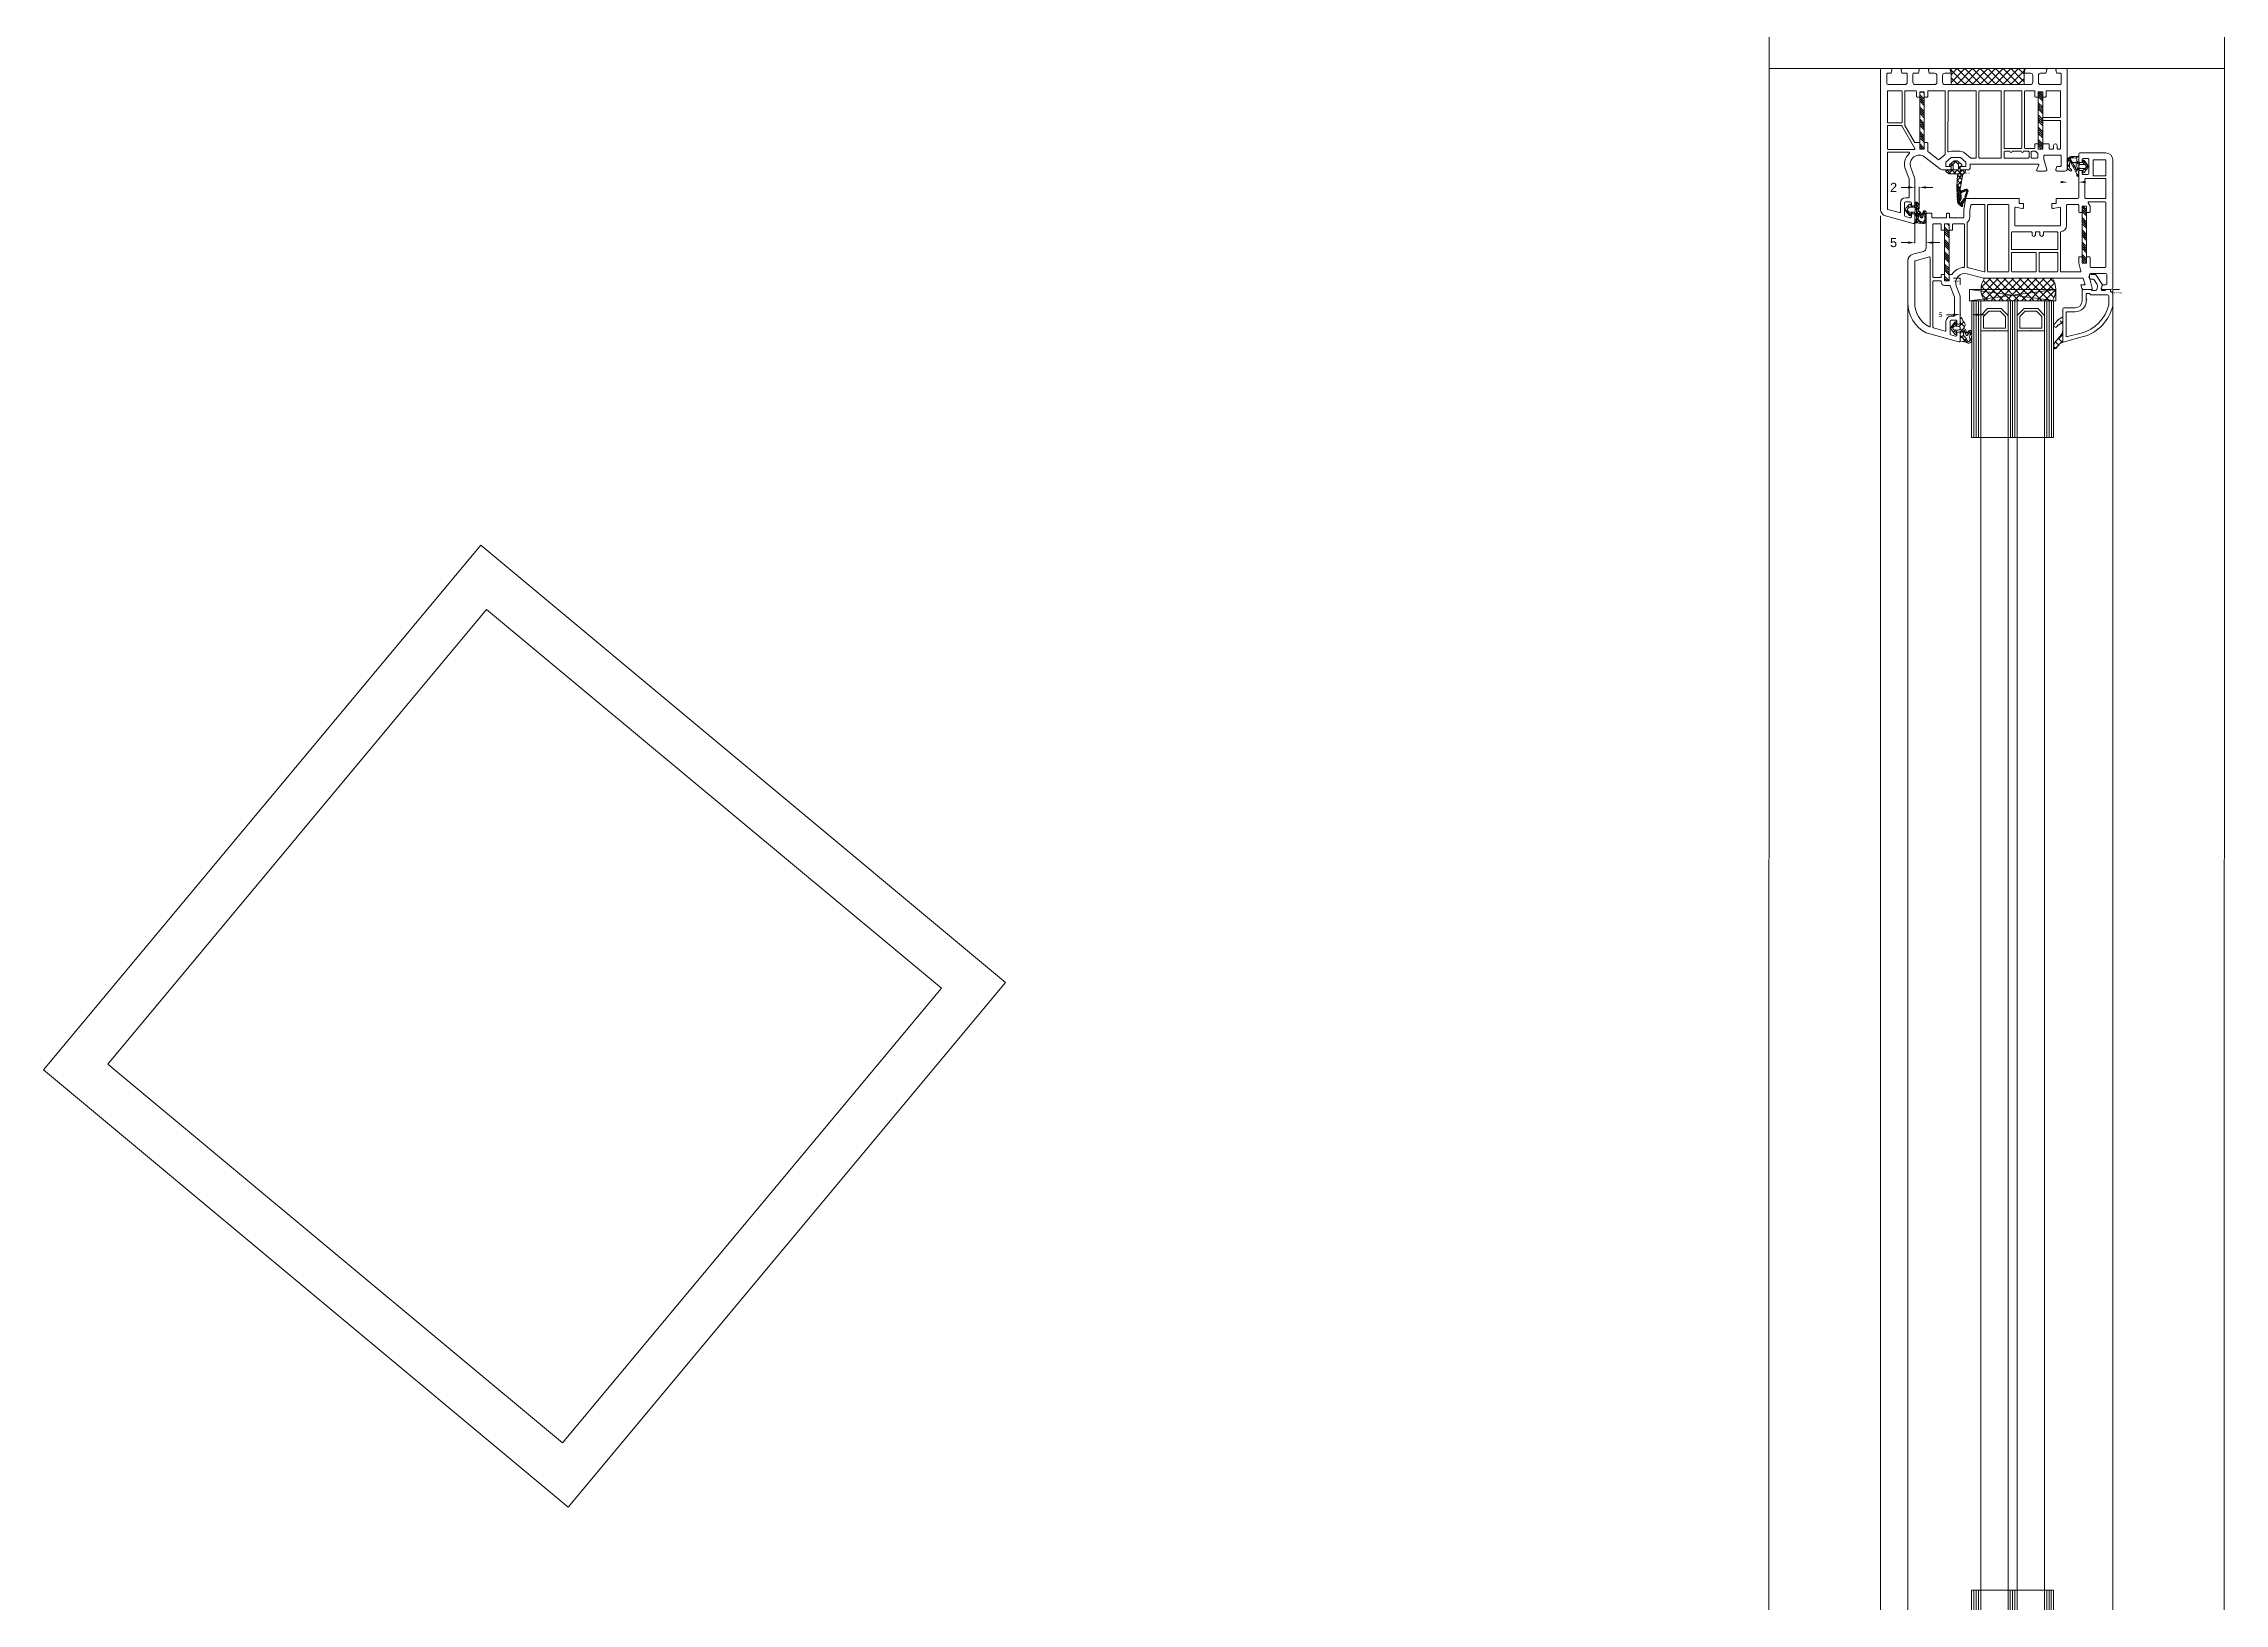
# Model space of a CAD drawing. Header units: feet. Extents: x 600 to 2744, y 411 to 1435.
# Drawn here: x 2503.61 to 2540.62, y 523.41 to 549.88 of the extents above; entities that cross this region are included whole.
import ezdxf

# ---------------------------------------------------------------- set-up
doc = ezdxf.new("R2010")
doc.units = ezdxf.units.FT
for name, color, linetype, lineweight in [('FP_A_DOOR_WIN', 140, 'Continuous', 18), ('PQI-A-IN-ELEV', 245, 'Continuous', 9), ('PQI-A-IN-ELEV-LGHT', 201, 'Continuous', 5), ('PQI-A-IN-FURN', 39, 'Continuous', 13), ('PQI-A-WIN', 140, 'Continuous', 13)]:
    doc.layers.add(name, color=color, linetype=linetype, lineweight=lineweight)
doc.styles.get("Standard").update_dxf_attribs({"font": 'arial.ttf'})
doc.dimstyles.new('SCHUECO', dxfattribs={"dimtxt": 4, "dimasz": 3, "dimexe": 0.18, "dimexo": 0.0625, "dimgap": 2, "dimtad": 0, "dimdec": 0, "dimzin": 0, "dimdsep": 46, "dimtxsty": 'Standard', "dimcen": 0.09, "dimadec": 0, "dimazin": 0, "dimtfac": 1, "dimtdec": 0, "dimtofl": 0, "dimtmove": 0, "dimatfit": 3, "dimfxl": 1, "dimtolj": 1, "dimtzin": 0, "dimarcsym": 0})
pattern_1 = [(135, (-4.5994, -2.0003), (1.41421, 1.41421), []), (45, (-4.5994, -2.0003), (1.41421, -1.41421), [])]

# ---------------------------------------------------------------- blocks, each defined once
blk = doc.blocks.new('*X142')
at = {"color": 0}
for p, q in [((10.3, 18.74), (10.76, 19.2)), ((11.46, 17.2), (13.46, 19.2)), ((12.36, 17.2), (14.36, 19.2)), ((13.25, 17.2), (15.25, 19.2)), ((14.15, 17.2), (16.15, 19.2)), ((16.85, 17.2), (18.85, 19.2)), ((17.74, 17.2), (19.74, 19.2)), ((18.64, 17.2), (20.64, 19.2)), ((19.54, 17.2), (21.54, 19.2)), ((22.23, 17.2), (24.23, 19.2)), ((23.13, 17.2), (25.13, 19.2)), ((24.03, 17.2), (26.03, 19.2)), ((24.93, 17.2), (26.93, 19.2)), ((27.62, 17.2), (29.62, 19.2)), ((28.52, 17.2), (30.52, 19.2)), ((29.42, 17.2), (31.42, 19.2)), ((30.32, 17.2), (32.32, 19.2)), ((33.01, 17.2), (35.01, 19.2)), ((33.91, 17.2), (35.3, 18.59)), ((34.81, 17.2), (35.3, 17.7))]:
    blk.add_line(p, q, dxfattribs=at)
blk = doc.blocks.new('*X143')
at = {"color": 0}
for p, q in [((10.3, 69.93), (11.58, 71.2)), ((10.47, 69.2), (12.47, 71.2)), ((11.37, 69.2), (13.37, 71.2)), ((12.27, 69.2), (14.27, 71.2)), ((14.97, 69.2), (16.97, 71.2)), ((15.86, 69.2), (17.86, 71.2)), ((16.76, 69.2), (18.76, 71.2)), ((17.66, 69.2), (19.66, 71.2)), ((20.35, 69.2), (22.35, 71.2)), ((21.25, 69.2), (23.25, 71.2)), ((22.15, 69.2), (24.15, 71.2)), ((23.05, 69.2), (25.05, 71.2)), ((25.74, 69.2), (27.74, 71.2)), ((26.64, 69.2), (28.64, 71.2)), ((27.54, 69.2), (29.54, 71.2)), ((28.44, 69.2), (30.44, 71.2)), ((31.13, 69.2), (33.13, 71.2)), ((32.03, 69.2), (34.03, 71.2)), ((32.93, 69.2), (34.93, 71.2)), ((33.82, 69.2), (35.3, 70.68))]:
    blk.add_line(p, q, dxfattribs=at)
blk = doc.blocks.new('*X144')
at = {"color": 0}
for p, q in [((0, 57.25), (5.75, 63)), ((0, 60.62), (2.38, 63)), ((0, 53.88), (7, 60.88)), ((7, 53.62), (0, 60.62)), ((0, 50.51), (7, 57.51)), ((7, 56.98), (0.98, 63)), ((7, 60.35), (4.35, 63)), ((7, 50.25), (0, 57.25)), ((0, 47.15), (7, 54.15)), ((7, 46.88), (0, 53.88)), ((0, 43.78), (7, 50.78)), ((7, 43.51), (0, 50.51)), ((0, 40.41), (7, 47.41)), ((7, 40.15), (0, 47.15)), ((0, 37.04), (7, 44.04)), ((7, 36.78), (0, 43.78)), ((0, 33.68), (7, 40.68)), ((7, 33.41), (0, 40.41)), ((6.04, 31), (0, 37.04)), ((2.68, 31), (0, 33.68)), ((0.69, 31), (7, 37.31)), ((4.06, 31), (7, 33.94))]:
    blk.add_line(p, q, dxfattribs=at)
blk = doc.blocks.new('BASEPOINT')
for q in [(0, 3), (2.96, 0)]:
    blk.add_line((0, 0), q)
blk.add_text('Basepoint', height=0.6).set_placement((0.45, 1.17))
blk = doc.blocks.new('PRJ_INSERT_105_59361299829', base_point=(370.06, 296.9))
h = blk.add_hatch()
h.set_pattern_fill('ACAD_ISO07W100', color=256, scale=0.1, angle=45, style=0)
h.set_pattern_definition([(45, (96.3329, -202.4815), (0.3535534, -0.3535534), [0.05, -0.3])])
h.paths.add_polyline_path([(370.26, 307.26), (370.38, 306.97), (371.46, 306.58), (372.42, 306.04), (372.77, 306.03), (372.9, 306.23), (372.03, 308.71), (372.25, 308.82), (372.37, 309.19), (372.25, 309.4), (372.03, 309.51), (371.72, 309.42), (370.4, 311.24), (369.85, 311.44), (369.72, 310.83), (370.12, 310.19), (370.38, 309.49), (370.49, 308.74), (370.45, 307.99)], flags=16)
h.paths.add_polyline_path([(370.59, 306.09), (370.05, 305.76), (369.97, 305.13), (370.16, 304.39), (368.47, 304.19), (368.82, 310.95), (369.17, 311.66), (370.62, 312.9), (370.8, 312.97), (371.03, 312.89), (371.12, 312.65), (370.99, 312.24), (371.11, 311.8), (372.38, 309.76), (372.64, 308.69), (373.59, 306.14), (372.99, 305.35), (372, 305.48), (371.12, 305.97)])
h = blk.add_hatch()
h.set_pattern_fill('ANSI37', color=256, scale=0.5, style=0)
h.set_pattern_definition([(45, (96.3329, -202.4815), (1.122532, -1.122532), []), (315, (96.3329, -202.4815), (-1.122532, -1.122532), [])])
edge = h.paths.add_edge_path()
edge.add_arc((364.21, 297.4), 0.5, 120.89473, 276.9883)
edge.add_line((364.27, 296.91), (365.83, 297.1))
edge.add_line((365.83, 297.1), (366.06, 296.94))
edge.add_line((366.06, 296.94), (366.06, 295.59))
edge.add_line((366.06, 295.59), (365.97, 295.38))
edge.add_line((365.97, 295.38), (365.4, 294.96))
edge.add_line((365.4, 294.96), (365.31, 294.73))
edge.add_line((365.31, 294.73), (365.37, 294.56))
edge.add_line((365.37, 294.56), (365.42, 294.51))
edge.add_line((365.42, 294.51), (367.42, 292.84))
edge.add_line((367.42, 292.84), (368.7, 292.84))
edge.add_line((368.7, 292.84), (370.7, 294.51))
edge.add_line((370.7, 294.51), (370.81, 294.73))
edge.add_line((370.81, 294.73), (370.72, 294.96))
edge.add_line((370.72, 294.96), (370.15, 295.38))
edge.add_line((370.15, 295.38), (370.06, 295.59))
edge.add_line((370.06, 295.59), (370.06, 296.94))
edge.add_line((370.06, 296.94), (370.29, 297.1))
edge.add_line((370.29, 297.1), (371.83, 296.91))
edge.add_arc((371.89, 297.4), 0.5, 263.0117, 406.28452)
edge.add_line((372.24, 297.77), (371.11, 298.85))
edge.add_line((371.11, 298.85), (370.16, 304.39))
edge.add_line((370.16, 304.39), (368.47, 304.19))
edge.add_line((368.47, 304.19), (368.82, 299.14))
edge.add_arc((368.32, 299.1), 0.5, 270, 364.98939, ccw=False)
edge.add_line((368.32, 298.6), (365.33, 298.6))
edge.add_line((365.33, 298.6), (365.17, 298.56))
edge.add_line((365.17, 298.56), (363.96, 297.83))
h.paths.add_polyline_path([(369.26, 296.6), (369.15, 296.84), (368.96, 296.9), (367.16, 296.9), (366.86, 296.6), (366.86, 294.61), (366.97, 294.38), (367.87, 293.5), (368.25, 293.5), (369.15, 294.38), (369.26, 294.61)], flags=16)
for points in [[(370.59, 306.09), (370.05, 305.76), (369.97, 305.13), (370.16, 304.39), (368.47, 304.19), (368.82, 310.95), (369.17, 311.66), (370.62, 312.9), (370.8, 312.97), (371.03, 312.89), (371.12, 312.65), (370.99, 312.24), (371.11, 311.8), (372.38, 309.76), (372.64, 308.69), (373.59, 306.14), (372.99, 305.35), (372, 305.48), (371.12, 305.97)], [(370.26, 307.26), (370.38, 306.97), (371.46, 306.58), (372.42, 306.04), (372.77, 306.03), (372.9, 306.23), (372.03, 308.71), (372.25, 308.82), (372.37, 309.19), (372.25, 309.4), (372.03, 309.51), (371.72, 309.42), (370.4, 311.24), (369.85, 311.44), (369.72, 310.83), (370.12, 310.19), (370.38, 309.49), (370.49, 308.74), (370.45, 307.99)], [(369.26, 296.6), (369.15, 296.84), (368.96, 296.9), (367.16, 296.9), (366.86, 296.6), (366.86, 294.61), (366.97, 294.38), (367.87, 293.5), (368.25, 293.5), (369.15, 294.38), (369.26, 294.61)]]:
    blk.add_lwpolyline(points, close=True)
blk.add_lwpolyline([(363.96, 297.83, 0.81046), (364.27, 296.91), (365.83, 297.1), (366.06, 296.94), (366.06, 295.59), (365.97, 295.38), (365.4, 294.96), (365.31, 294.73), (365.37, 294.56), (365.42, 294.51), (367.42, 292.84), (368.7, 292.84), (370.7, 294.51), (370.81, 294.73), (370.72, 294.96), (370.15, 295.38), (370.06, 295.59), (370.06, 296.94), (370.29, 297.1), (371.83, 296.91, 0.721706), (372.24, 297.77), (371.11, 298.85), (370.16, 304.39), (368.47, 304.19), (368.82, 299.14, -0.439955), (368.32, 298.6), (365.33, 298.6), (365.17, 298.56)], format="xyb", close=True)
blk.add_blockref('BASEPOINT', (370.06, 296.9))
blk = doc.blocks.new('244234EZ')
h = blk.add_hatch()
h.set_pattern_fill('NETZ', color=256, angle=45, style=0)
h.set_pattern_definition([(45, (0.0102, -1.4981), (-0.70711, 0.70711), []), (135, (0.0102, -1.4981), (-0.70711, -0.70711), [])])
h.paths.add_polyline_path([(4.01, 0.7, -0.048353), (4.3, 3.53, 0.331921), (3.85, 4.66, 0.161435), (2.78, 5), (-0.6, 5, 0.831543), (-0.86, 3.65), (0.43, 3.15, -1.190626), (0.5, 2.89), (-0.47, 2.63, 0.129694), (-0.6, 2.55), (-1.2, 1.95, -0.601488), (-2.24, 1.86, 0.254499), (-2.49, 2), (-3.96, 2, 0.198909), (-4.17, 1.91), (-4.99, 1.09, 0.198912), (-5.08, 0.88), (-5.08, 0.7)])
h.paths.add_polyline_path([(-0.19, 1.72, -0.917629), (-0.19, 1.96), (1.57, 2.43, 0.733238), (1.61, 3.38), (-0.32, 4.09, -1), (-0.27, 4.38), (2.71, 4.38, -0.134065), (2.97, 4.31), (3.44, 4.03, -0.355746), (3.62, 3.53), (3.12, 2.18, -0.335324), (2.09, 1.54)], flags=16)
h = blk.add_hatch()
h.set_pattern_fill('NETZ', color=256, scale=2, angle=45, style=0)
h.set_pattern_definition([(45, (0.0102, -1.498), (-1.4142, 1.4142), []), (135, (0.0102, -1.498), (-1.4142, -1.4142), [])])
h.paths.add_polyline_path([(-5.08, 0.7), (-5.08, 0.31, 0.414214), (-4.78, 0.01), (-4.52, 0.01), (-4.09, 0.26, -0.16568), (-3.9, 0.3), (-3.74, 0.27, -0.375721), (-3.48, -0.02), (-3.48, -1.48, -0.27755), (-3.59, -1.66), (-4.08, -1.92, 0.528209), (-4.13, -2.41), (-2.39, -3.89, 0.363958), (-1.11, -3.89), (0.65, -2.41, 0.531978), (0.6, -1.92), (0.11, -1.66, -0.27755), (0, -1.48), (0, 0, -0.453753), (0.34, 0.3), (0.61, 0.26), (1.04, 0.01), (3.71, 0.01, 0.422763), (4.01, 0.32, -0.006466), (4.01, 0.7)])
h.paths.add_polyline_path([(-0.64, -0.12), (-0.64, -2.33, -0.221711), (-0.75, -2.56), (-1.42, -3.12, -0.363936), (-2.06, -3.12), (-2.73, -2.56, -0.221711), (-2.84, -2.33), (-2.84, -0.12, -0.414214), (-2.54, 0.18), (-0.94, 0.18, -0.414436)], flags=16)
blk.add_line((4.01, 0.7), (-5.08, 0.7))
for points in [[(0.6, -1.92), (0.11, -1.66, -0.27755), (0, -1.48), (0, 0, -0.453753), (0.34, 0.3), (0.61, 0.26), (1.04, 0.01), (3.71, 0.01, 0.422763), (4.01, 0.32, -0.054836), (4.3, 3.53, 0.331921), (3.85, 4.66, 0.161435), (2.78, 5), (-0.6, 5, 0.831541), (-0.86, 3.65), (0.43, 3.15, -1.190626), (0.5, 2.89), (-0.47, 2.63, 0.129694), (-0.6, 2.55), (-1.2, 1.95, -0.601488), (-2.24, 1.86, 0.254499), (-2.49, 2), (-3.96, 2, 0.198909), (-4.17, 1.91), (-4.99, 1.09, 0.198912), (-5.08, 0.88), (-5.08, 0.31, 0.414214), (-4.78, 0.01), (-4.52, 0.01), (-4.09, 0.26, -0.16568), (-3.9, 0.3), (-3.74, 0.27, -0.375721), (-3.48, -0.02), (-3.48, -1.48, -0.27755), (-3.59, -1.66), (-4.08, -1.92, 0.531978), (-4.13, -2.41), (-2.39, -3.89, 0.363946), (-1.11, -3.89), (0.65, -2.41, 0.531978)], [(-2.73, -2.56), (-2.06, -3.12, 0.363955), (-1.42, -3.12), (-0.75, -2.56, 0.221711), (-0.64, -2.33), (-0.64, -0.12, 0.413991), (-0.94, 0.18), (-2.54, 0.18, 0.414157), (-2.84, -0.12), (-2.84, -2.33, 0.221711)], [(-0.27, 4.38, 1), (-0.32, 4.09), (1.61, 3.38, -0.733238), (1.57, 2.43), (-0.19, 1.96, 0.917629), (-0.19, 1.72), (2.09, 1.54, 0.335324), (3.12, 2.18), (3.62, 3.53, 0.355746), (3.44, 4.03), (2.97, 4.31, 0.134065), (2.71, 4.38)]]:
    blk.add_lwpolyline(points, format="xyb", close=True)
blk.add_blockref('BASEPOINT', (0, 0))
blk = doc.blocks.new('*D14')
at = {"transparency": 16777216}
for p, q in [((-4.02, 2), (-11.76, 2)), ((-4.84, 0.01), (-11.76, 0.01)), ((-11.58, 5), (-11.58, 8)), ((-11.58, -2.99), (-11.58, -5.99))]:
    blk.add_line(p, q, dxfattribs=at)
for p in [(-11.58, 0.01), (-4.78, 0.01), (-3.96, 2)]:
    blk.add_point(p, dxfattribs=at)
for points in [[(-12.08, 5), (-11.08, 5), (-11.58, 2)], [(-12.08, -2.99), (-11.08, -2.99), (-11.58, 0.01)]]:
    blk.add_solid(points, dxfattribs=at)
at = {"transparency": 16777216, "insert": (-11.58, -9.32), "char_height": 4, "attachment_point": 5, "rotation": 90}
blk.add_mtext('\\A1;2', dxfattribs=at)
blk = doc.blocks.new('*D15')
at = {"transparency": 16777216}
for p, q in [((12.67, 8), (12.67, 11)), ((2.84, 5), (12.85, 5)), ((3.77, 0.01), (12.85, 0.01)), ((12.67, -2.99), (12.67, -5.99))]:
    blk.add_line(p, q, dxfattribs=at)
for p in [(2.78, 5), (3.71, 0.01), (12.67, 0.01)]:
    blk.add_point(p, dxfattribs=at)
for points in [[(12.17, 8), (13.17, 8), (12.67, 5)], [(12.17, -2.99), (13.17, -2.99), (12.67, 0.01)]]:
    blk.add_solid(points, dxfattribs=at)
at = {"transparency": 16777216, "insert": (12.67, -9.32), "char_height": 4, "attachment_point": 5, "rotation": 90}
blk.add_mtext('\\A1;5', dxfattribs=at)
blk = doc.blocks.new('*X145')
at = {"color": 0}
for p, q in [((31.2, -72.68), (31.98, -71.9)), ((32.67, -73.9), (34.67, -71.9)), ((33.57, -73.9), (35.57, -71.9)), ((34.47, -73.9), (36.47, -71.9)), ((35.37, -73.9), (37.37, -71.9)), ((38.06, -73.9), (40.06, -71.9)), ((38.96, -73.9), (40.96, -71.9)), ((39.86, -73.9), (41.86, -71.9)), ((40.75, -73.9), (42.75, -71.9)), ((43.45, -73.9), (45.45, -71.9)), ((44.35, -73.9), (46.35, -71.9)), ((45.24, -73.9), (47.24, -71.9)), ((46.14, -73.9), (48.14, -71.9)), ((48.84, -73.9), (50.84, -71.9)), ((49.73, -73.9), (51.73, -71.9)), ((50.63, -73.9), (52.63, -71.9)), ((51.53, -73.9), (53.53, -71.9)), ((54.22, -73.9), (56.2, -71.93)), ((55.12, -73.9), (56.2, -72.82)), ((56.02, -73.9), (56.2, -73.72))]:
    blk.add_line(p, q, dxfattribs=at)
blk = doc.blocks.new('*X146')
at = {"color": 0}
for p, q in [((23.4, -13.13), (25.03, -11.5)), ((23.92, -13.5), (25.92, -11.5)), ((24.82, -13.5), (26.82, -11.5)), ((25.72, -13.5), (27.72, -11.5)), ((28.41, -13.5), (30.41, -11.5)), ((29.31, -13.5), (31.31, -11.5)), ((30.21, -13.5), (32.21, -11.5)), ((31.11, -13.5), (33.11, -11.5)), ((33.8, -13.5), (35.8, -11.5)), ((34.7, -13.5), (36.7, -11.5)), ((35.6, -13.5), (37.6, -11.5)), ((36.5, -13.5), (38.5, -11.5)), ((39.19, -13.5), (41.19, -11.5)), ((40.09, -13.5), (42.09, -11.5)), ((40.99, -13.5), (42.99, -11.5)), ((41.88, -13.5), (43.88, -11.5)), ((44.58, -13.5), (46.58, -11.5)), ((45.48, -13.5), (47.48, -11.5)), ((46.37, -13.5), (48.37, -11.5)), ((47.27, -13.5), (48.4, -12.37))]:
    blk.add_line(p, q, dxfattribs=at)
blk = doc.blocks.new('*X147')
at = {"color": 0}
for p, q in [((55, -31.09), (61.01, -25.08)), ((55, -27.72), (57.27, -25.45)), ((55, -34.45), (63.66, -25.8)), ((65, -36.69), (55, -26.69)), ((55, -37.82), (65, -27.82)), ((65, -33.32), (57.16, -25.48)), ((65, -29.96), (60.07, -25.03)), ((65, -26.59), (64.84, -26.43)), ((65, -40.06), (55, -30.06)), ((55, -41.19), (65, -31.19)), ((65, -43.43), (55, -33.43)), ((55, -44.56), (65, -34.56)), ((65, -46.79), (55, -36.79)), ((55, -47.93), (65, -37.93)), ((65, -50.16), (55, -40.16)), ((55, -51.29), (65, -41.29)), ((65, -53.53), (55, -43.53)), ((55, -54.66), (65, -44.66)), ((64.67, -56.56), (55, -46.9)), ((62.3, -57.56), (55, -50.26)), ((59.19, -57.82), (55, -53.63)), ((56.07, -56.96), (65, -48.03)), ((58.64, -57.75), (65, -51.4)), ((62.17, -57.59), (65, -54.76))]:
    blk.add_line(p, q, dxfattribs=at)
blk = doc.blocks.new('*D17')
at = {"transparency": 16777216}
for p, q in [((95.18, 50.11), (101.86, 50.11)), ((101.68, 53.11), (101.68, 56.11)), ((99.85, 45.14), (101.86, 45.14)), ((101.68, 42.14), (101.68, 39.14))]:
    blk.add_line(p, q, dxfattribs=at)
for p in [(95.11, 50.11), (101.68, 50.11), (99.79, 45.14)]:
    blk.add_point(p, dxfattribs=at)
for points in [[(101.18, 53.11), (102.18, 53.11), (101.68, 50.11)], [(101.18, 42.14), (102.18, 42.14), (101.68, 45.14)]]:
    blk.add_solid(points, dxfattribs=at)
at = {"transparency": 16777216, "insert": (101.68, 58.77), "char_height": 2, "attachment_point": 5, "rotation": 90}
blk.add_mtext('\\A1;5', dxfattribs=at)
blk = doc.blocks.new('BASIS')
for q in [(0, 3), (3, 0)]:
    blk.add_line((0, 0), q)
blk.add_text('BASIS', height=0.6).set_placement((0.45, 1.17))
blk = doc.blocks.new('GLASDATABASE7')
for p, q in [((-35, 0), (-35, 60)), ((-34, 0), (-34, 60)), ((-33, 0), (-33, 60)), ((-19, 0), (-19, 60)), ((-18, 0), (-18, 60)), ((-17, 0), (-17, 60)), ((-3, 0), (-3, 60)), ((-2, 0), (-2, 60)), ((-1, 0), (-1, 60)), ((1, 0), (-37, -5)), ((1, -5), (-37, 0))]:
    blk.add_line(p, q)
for points in [[(-32, 0), (-32, 60), (-36, 60), (-36, 0)], [(-32, 13.2), (-26.12, 13.2), (-26, 13.1), (-25.88, 13.2), (-20, 13.2), (-20, 60), (-32, 60)], [(-16, 0), (-16, 60), (-20, 60), (-20, 0)], [(-16, 13.2), (-10.12, 13.2), (-10, 13.1), (-9.88, 13.2), (-4, 13.2), (-4, 60), (-16, 60)], [(0, 0), (0, 60), (-4, 60), (-4, 0)], [(-21.2, 12), (-21.2, 6.9), (-23.5, 4.6), (-28.5, 4.6), (-30.8, 6.9), (-30.8, 12)], [(-5.2, 12), (-5.2, 6.9), (-7.5, 4.6), (-12.5, 4.6), (-14.8, 6.9), (-14.8, 12)], [(1, 0), (1, -5), (-37, -5), (-37, 0)], [(-20, 6.4), (-23, 3.4), (-29, 3.4), (-32, 6.4), (-32, 0), (-20, 0)], [(-4, 6.4), (-7, 3.4), (-13, 3.4), (-16, 6.4), (-16, 0), (-4, 0)], [(0, 0), (0, 0)], [(0, 0), (0, 0)]]:
    blk.add_lwpolyline(points, close=True)
blk.add_blockref('BASIS', (5, -10))
blk = doc.blocks.new('*D20')
at = {"transparency": 16777216}
for p, q in [((-7.66, 8), (-7.66, 11)), ((0.3, 5), (-7.84, 5)), ((-6.08, 0), (-7.84, 0)), ((-7.66, -3), (-7.66, -6))]:
    blk.add_line(p, q, dxfattribs=at)
for p in [(0.37, 5), (-7.66, 0), (-6.02, 0)]:
    blk.add_point(p, dxfattribs=at)
for points in [[(-8.16, 8), (-7.16, 8), (-7.66, 5)], [(-8.16, -3), (-7.16, -3), (-7.66, 0)]]:
    blk.add_solid(points, dxfattribs=at)
at = {"transparency": 16777216, "insert": (-7.66, -8.67), "char_height": 2, "attachment_point": 5, "rotation": 90}
blk.add_mtext('\\A1;5', dxfattribs=at)
blk = doc.blocks.new('PRJ_INSERT_100_59361299862', base_point=(0, 0))
h = blk.add_hatch()
h.set_pattern_fill('NETZ', color=256, scale=2, angle=-135, style=0)
h.set_pattern_definition(pattern_1)
edge = h.paths.add_edge_path()
edge.add_arc((-25.3, 25.34), 0.701, 21.51182, 179.95802)
edge.add_line((-26, 25.34), (-26, 25.04))
edge.add_arc((-22.99, 25.05), 3.01, 180.06156, 218.44381)
edge.add_line((-25.35, 23.18), (-22.67, 19.87))
edge.add_arc((-25, 17.98), 3, 0, 39.0439, ccw=False)
edge.add_line((-22, 17.98), (-22, 22.9))
edge.add_arc((-21.8, 22.9), 0.197, 73.53865, 180.28711, ccw=False)
edge.add_arc((-20.78, 27.14), 4.17, 201.73547, 256.53694, ccw=False)
h = blk.add_hatch()
h.set_pattern_fill('NETZ', color=256, scale=2, angle=-135, style=0)
h.set_pattern_definition(pattern_1)
edge = h.paths.add_edge_path()
edge.add_arc((-25.3, 15.93), 0.7, 57.98631, 211.92105, ccw=False)
edge.add_arc((-19.32, 22.23), 8, 225.52181, 250.45668)
edge.add_line((-22, 14.69), (-22, 11.99))
edge.add_arc((-17.19, 21.15), 10.35, 212.72278, 242.29217, ccw=False)
for points in [[(-24.65, 25.59, 0.827612), (-26, 25.34), (-26, 25.04, 0.169058), (-25.35, 23.18), (-22.67, 19.87, -0.172029), (-22, 17.98), (-22, 22.9, -0.502666), (-21.75, 23.09, -0.243781)], [(-3, 0), (-1, 0), (-1, 1, 0.414214), (0, 2), (0, 7, 0.27545), (-12.95, 20.73), (-13.5, 20.88), (-21.75, 23.09, 0.490874), (-22, 22.89), (-22, 8.5, 0.413429), (-21.5, 8), (-16.5, 8, -0.414072), (-13.5, 5), (-13.5, 0.5, 0.414542), (-13, 0), (-9.5, 0), (-9, 0.5), (-7.9, 0.5, -0.339454), (-6.93, -0.24), (-6.83, -0.62, -0.212557), (-7.15, -2.63), (-8.22, -4.27, -0.253968), (-8.64, -4.5), (-9.5, -4.5, 1), (-9.5, -6.5), (-7.79, -6.5, 0.253968), (-7.37, -6.27), (-4.6, -2), (-5.08, -0.21, -0.493145), (-4.54, 0.5), (-3.5, 0.5)], [(-11.43, 4.4), (-11.68, 4.65), (-11.68, 5, 0.414381), (-16.48, 9.8), (-19.97, 9.8, -0.414219), (-20.47, 10.3), (-20.47, 20.24, -0.493144), (-19.85, 20.72), (-13.92, 19.13, -0.280669), (-1.78, 6.8), (-1.78, 2.8, -0.41418), (-2.28, 2.3), (-9.72, 2.3), (-10.22, 1.8), (-11.18, 1.8, -0.414237), (-11.68, 2.3), (-11.68, 4.15)], [(-25.89, 15.56, -0.794971), (-24.93, 16.52, 0.10923), (-22, 14.69), (-22, 11.99, -0.129742)]]:
    blk.add_lwpolyline(points, format="xyb", close=True)
blk.add_blockref('BASEPOINT', (0, 0))
blk = doc.blocks.new('PRJ_INSERT_104_59361299833', base_point=(0, 0))
blk.add_blockref('244234EZ', (0, 0))
for base, p1, p2, picture, middle in [((12.67, 0.01), (2.78, 5), (3.71, 0.01), '*D15', (12.67, -9.32)), ((-11.58, 0.01), (-3.96, 2), (-4.78, 0.01), '*D14', (-11.58, -9.32))]:
    dim = blk.add_linear_dim(base=base, p1=p1, p2=p2, angle=90, dimstyle='SCHUECO')
    dim.commit()
    dim.dimension.update_dxf_attribs({"geometry": picture, "text_midpoint": middle})
blk = doc.blocks.new('PRJ_INSERT_103_59361299855', base_point=(93.09, 45.14))
h = blk.add_hatch()
h.set_pattern_fill('NETZ', color=256, scale=2, angle=45, style=0)
h.set_pattern_definition([(135, (93.0818, 43.6142), (1.4142, 1.4142), []), (45, (93.0818, 43.6142), (1.4142, -1.4142), [])])
edge = h.paths.add_edge_path()
edge.add_arc((96.77, 43.39), 0.2, 180, 285)
edge.add_line((96.82, 43.19), (97.25, 43.31))
edge.add_arc((97.33, 43.02), 0.3, -52.16786, 105, ccw=False)
edge.add_line((97.52, 42.78), (95.57, 41.27))
edge.add_arc((94.83, 42.22), 1.2, 232.23253, 307.83215, ccw=False)
edge.add_line((94.09, 41.27), (92.15, 42.78))
edge.add_arc((92.33, 43.02), 0.3, 75, 232.23253, ccw=False)
edge.add_line((92.41, 43.3), (92.84, 43.19))
edge.add_arc((92.89, 43.38), 0.2, 255, 360)
edge.add_line((93.09, 43.38), (93.09, 44.64))
edge.add_arc((92.59, 44.64), 0.5, 0, 90)
edge.add_line((92.59, 45.14), (90.68, 45.14))
edge.add_arc((90.68, 45.44), 0.3, 180.06269, 270, ccw=False)
edge.add_line((90.38, 45.44), (90.37, 48.11))
edge.add_arc((92.37, 48.11), 2, 90.00922, 180.05238, ccw=False)
edge.add_line((92.37, 50.11), (94.85, 50.11))
edge.add_arc((94.92, 48.12), 1.99, 19.76601, 91.99945, ccw=False)
edge.add_arc((96.41, 48.66), 0.4, -149.67688, 19.45089, ccw=False)
edge.add_arc((94.77, 47.7), 1.5, 30.3152, 93.42948)
edge.add_arc((94.16, 53.69), 4.52, 246.48237, 276.60276, ccw=False)
edge.add_arc((92.23, 49.36), 0.232, 55.76875, 243.16688)
edge.add_arc((108.4, 74.13), 29.81, 236.91798, 246.05199)
edge.add_arc((99.17, 50.54), 4.66, 231.84129, 265.7986)
edge.add_arc((98.81, 45.52), 0.381, -90, 85.7986, ccw=False)
edge.add_line((98.81, 45.14), (98.04, 45.14))
edge.add_arc((98.96, 63.76), 18.64, 264.33072, 267.1608, ccw=False)
edge.add_arc((97.07, 44.71), 0.5, 84.33072, 180)
edge.add_line((96.57, 44.71), (96.57, 43.39))
edge = h.paths.add_edge_path(flags=16)
edge.add_arc((94.83, 44.22), 0.9, 0, 180, ccw=False)
edge.add_line((95.73, 44.22), (95.73, 42.72))
edge.add_arc((94.83, 42.72), 0.9, -180, 0, ccw=False)
edge.add_line((93.93, 42.72), (93.93, 44.22))
edge = h.paths.add_edge_path(flags=16)
edge.add_line((94.22, 47.2), (96.05, 46.23))
edge.add_arc((95.9, 45.91), 0.35, -121.77616, 64.11907, ccw=False)
edge.add_arc((94.66, 43.91), 2, 58.24765, 89.97605)
edge.add_line((94.66, 45.92), (91.65, 45.92))
edge.add_arc((91.65, 46.42), 0.5, 186.28187, 270.00055, ccw=False)
edge.add_line((91.16, 46.36), (90.98, 48))
edge.add_arc((91.66, 48.07), 0.686, 78.55762, 185.82462, ccw=False)
edge.add_line((91.79, 48.74), (94.22, 47.2))
for points in [[(96.57, 43.39, 0.493145), (96.82, 43.19), (97.25, 43.31, -0.818256), (97.52, 42.78), (95.57, 41.27, -0.342375), (94.09, 41.27), (92.15, 42.78, -0.818728), (92.41, 43.3), (92.84, 43.19, 0.493145), (93.09, 43.38), (93.09, 44.64, 0.414214), (92.59, 45.14), (90.68, 45.14, -0.413893), (90.38, 45.44), (90.37, 48.11, -0.414434), (92.37, 50.11), (94.85, 50.11, -0.326046), (96.79, 48.8, -0.909354), (96.07, 48.46, 0.282568), (94.68, 49.2, -0.132187), (92.36, 49.55, 1.066738), (92.12, 49.15, 0.039876), (96.3, 46.88, 0.149261), (98.83, 45.9, -0.963992), (98.81, 45.14), (98.04, 45.14, -0.012349), (97.12, 45.21, 0.443501), (96.57, 44.71)], [(94.22, 47.2), (96.05, 46.23, -1.052816), (95.72, 45.62, 0.139333), (94.66, 45.92), (91.65, 45.92, -0.382456), (91.16, 46.36), (90.98, 48, -0.505503), (91.79, 48.74)], [(93.93, 44.22, -1), (95.73, 44.22), (95.73, 42.72, -1), (93.93, 42.72)]]:
    blk.add_lwpolyline(points, format="xyb", close=True)
blk.add_blockref('BASEPOINT', (93.09, 45.14))
dim = blk.add_linear_dim(base=(101.68, 50.11), p1=(99.79, 45.14), p2=(95.11, 50.11), angle=90, dimstyle='SCHUECO')
dim.commit()
dim.dimension.update_dxf_attribs({"geometry": '*D17', "text_midpoint": (101.68, 58.77)})
blk = doc.blocks.new('PRJ_INSERT_101_59361299859', base_point=(0, 0))
h = blk.add_hatch()
h.set_pattern_fill('NETZ', color=256, scale=2, angle=45, style=0)
h.set_pattern_definition([(45, (-0.0139, -1.5056), (-1.4142, 1.4142), []), (135, (-0.0139, -1.5056), (-1.4142, -1.4142), [])])
edge = h.paths.add_edge_path()
edge.add_line((-0.02, -0.12), (-0.02, -1.75))
edge.add_arc((0.18, -1.75), 0.2, 180.00415, 284.6765)
edge.add_line((0.23, -1.94), (0.67, -1.83))
edge.add_arc((0.74, -2.12), 0.3, -52.53206, 103.31418, ccw=False)
edge.add_line((0.92, -2.36), (-1.03, -3.85))
edge.add_arc((-1.76, -2.9), 1.2, 232.53206, 307.46794, ccw=False)
edge.add_line((-2.5, -3.85), (-4.45, -2.36))
edge.add_arc((-4.26, -2.12), 0.3, 76.68582, 232.53206, ccw=False)
edge.add_line((-4.2, -1.83), (-3.75, -1.95))
edge.add_arc((-3.7, -1.75), 0.2, 255.25997, 359.99586)
edge.add_line((-3.5, -1.75), (-3.5, -0.12))
edge.add_arc((-3.8, -0.12), 0.3, 359.99586, 459.10232)
edge.add_line((-3.85, 0.17), (-4.95, 0))
edge.add_line((-4.95, 0), (-6.02, 0))
edge.add_arc((-6.02, 0.39), 0.395, 90.86449, 270, ccw=False)
edge.add_arc((-6.06, 2.83), 2.05, 270.86449, 313.73396)
edge.add_arc((-3.24, 0.39), 1.7, 47.60407, 145.64616, ccw=False)
edge.add_arc((-1.82, 2.19), 0.599, 243.48474, 336.72568)
edge.add_arc((-0.69, 1.89), 0.577, 101.35652, 174.07658, ccw=False)
edge.add_line((-0.81, 2.46), (0.43, 2.91))
edge.add_arc((0.4, 3.01), 0.1, 286.14967, 418.76662)
edge.add_line((0.46, 3.09), (-0.53, 3.69))
edge.add_arc((0.08, 4.2), 0.799, 94.54711, 219.70134, ccw=False)
edge.add_line((0.02, 5), (3.27, 5))
edge.add_arc((3.19, 2.88), 2.11, 57.02506, 87.73056, ccw=False)
edge.add_arc((3.81, 3.78), 1.02, -14.62012, 58.77515, ccw=False)
edge.add_line((4.8, 3.53), (4.31, 2.03))
edge.add_line((4.31, 2.03), (4.03, 0.25))
edge.add_arc((3.73, 0.3), 0.3, 270, 351.12179, ccw=False)
edge.add_line((3.73, 0), (0.67, 0))
edge.add_arc((0.67, 0.2), 0.2, 218.73029, 270.9054, ccw=False)
edge.add_arc((0.28, -0.12), 0.3, 38.73029, 180.00415)
edge = h.paths.add_edge_path(flags=16)
edge.add_line((-2.66, -0.9), (-2.66, -2.4))
edge.add_arc((-1.76, -2.4), 0.9, 180, 360)
edge.add_line((-0.86, -2.4), (-0.86, -0.9))
edge.add_arc((-1.76, -0.9), 0.9, 360, 540)
edge = h.paths.add_edge_path(flags=16)
edge.add_line((-0.39, 1.29), (1.51, 1.59))
edge.add_arc((1.44, 2.39), 0.8, 275.23692, 330.0179)
edge.add_line((2.13, 1.99), (2.33, 2.34))
edge.add_arc((3.2, 1.84), 1, 105.00126, 149.99691, ccw=False)
edge.add_arc((2.82, 4.78), 1.99, 273.58053, 307.49689)
edge.add_line((4.03, 3.21), (4.12, 3.52))
edge.add_arc((3.71, 3.66), 0.425, 341.10635, 429.11502)
edge.add_line((3.87, 4.06), (3.36, 4.28))
edge.add_arc((3.28, 3.99), 0.299, 74.28982, 111.33128)
edge.add_arc((2.17, 6.94), 2.86, 244.86563, 290.54677, ccw=False)
edge.add_arc((0.8, 4.1), 0.301, 58.03833, 89.68804)
edge.add_line((0.8, 4.4), (-0.04, 4.36))
edge.add_arc((0.03, 4.19), 0.188, 114.01014, 244.92054)
edge.add_line((-0.05, 4.02), (1.32, 3.2))
edge.add_arc((1.12, 2.89), 0.365, -64.05103, 55.94903, ccw=False)
edge.add_line((1.28, 2.57), (-0.55, 1.82))
edge.add_arc((-0.39, 1.58), 0.288, 122.33322, 270.80229)
for points in [[(-2.5, -3.85, 0.339142), (-1.03, -3.85), (0.92, -2.36, 0.808674), (0.67, -1.83), (0.23, -1.94, -0.491369), (-0.02, -1.75), (-0.02, -0.12, -0.708523), (0.51, 0.07, 0.231673), (0.67, 0), (3.73, 0, 0.369523), (4.03, 0.25), (4.31, 2.03), (4.8, 3.53, 0.331664), (4.34, 4.66, 0.134785), (3.27, 5), (0.02, 5, 0.607736), (-0.53, 3.69), (0.46, 3.09, -0.653241), (0.43, 2.91), (-0.81, 2.46, 0.328397), (-1.27, 1.95, -0.43088), (-2.09, 1.65, 0.455948), (-4.64, 1.35, -0.189266), (-6.03, 0.79, 0.992484), (-6.02, 0), (-4.95, 0), (-3.85, 0.17, -0.46157), (-3.5, -0.12), (-3.5, -1.75, -0.491714), (-3.75, -1.95), (-4.2, -1.83, 0.808674), (-4.45, -2.36)], [(-0.39, 1.29), (1.51, 1.59, 0.243686), (2.13, 1.99), (2.33, 2.34, -0.198893), (2.94, 2.8, 0.149078), (4.03, 3.21), (4.12, 3.52, 0.40407), (3.87, 4.06), (3.36, 4.28, 0.163046), (3.17, 4.27, -0.202004), (0.96, 4.36, 0.138983), (0.8, 4.4), (-0.04, 4.36, 0.642669), (-0.05, 4.02), (1.32, 3.2, -0.577351), (1.28, 2.57), (-0.55, 1.82, 0.756768)], [(-2.66, -0.9), (-2.66, -2.4, 1), (-0.86, -2.4), (-0.86, -0.9, 1)]]:
    blk.add_lwpolyline(points, format="xyb", close=True)
blk.add_blockref('BASEPOINT', (0, 0))
dim = blk.add_linear_dim(base=(-7.66, 0), p1=(0.37, 5), p2=(-6.02, 0), angle=90, dimstyle='SCHUECO')
dim.commit()
dim.dimension.update_dxf_attribs({"geometry": '*D20', "text_midpoint": (-7.66, -8.67)})
blk = doc.blocks.new('w4')
at = {"ltscale": 1000}
for p, q in [((133.28, 107), (663.95, 107)), ((133.28, 95), (663.95, 95)), ((157, 91), (663.95, 91)), ((157, 79), (663.95, 79))]:
    blk.add_line(p, q, dxfattribs=at)
for points in [[(783.5, 81.8, -0.556925), (783.07, 81.53), (781.22, 82.45, 0.556533), (780.5, 82), (780.5, 78.5, 0.496724), (781.13, 78.02), (785.7, 79.3), (787, 79.3, -0.414431), (787.5, 78.8), (787.5, 72.2, -0.414436), (787, 71.7), (783, 71.7, -0.414367), (782.5, 72.2), (782.5, 73.62), (781.13, 73.98, 0.492998), (780.5, 73.5), (780.5, 70, 0.414113), (781.5, 69), (825, 69, 0.41391), (825.5, 69.5), (825.5, 73.5, 0.492952), (824.87, 73.98), (823.5, 73.62), (823.5, 72.2, -0.414436), (823, 71.7), (819, 71.7, -0.414367), (818.5, 72.2), (818.5, 80.7, -0.414337), (819.5, 81.7), (822.5, 81.7, -0.414305), (823.5, 80.7), (823.5, 78.38), (824.87, 78.02, 0.492951), (825.5, 78.5), (825.5, 87.46), (823.5, 88), (823.5, 85.2, -0.414305), (822.5, 84.2), (819.5, 84.2, -0.414337), (818.5, 85.2), (818.5, 122.8, -0.414353), (819.5, 123.8), (822.5, 123.8, -0.414289), (823.5, 122.8), (823.5, 120), (825.5, 120.54), (825.5, 129.5, 0.492952), (824.87, 129.98), (823.5, 129.62), (823.5, 127.3, -0.414312), (822.5, 126.3), (819.5, 126.3, -0.41433), (818.5, 127.3), (818.5, 135.8, -0.414337), (819.5, 136.8), (823, 136.8, -0.414474), (823.5, 136.3), (823.5, 134.38), (824.87, 134.02, 0.492965), (825.5, 134.5), (825.5, 141.5, 0.492951), (824.87, 141.98), (823.5, 141.62), (823.5, 139.8, -0.414434), (823, 139.3), (819.5, 139.3, -0.414337), (818.5, 140.3), (818.5, 147.8, -0.414099), (819, 148.3), (823, 148.3, -0.414474), (823.5, 147.8), (823.5, 146.38), (824.87, 146.02, 0.492957), (825.5, 146.5), (825.5, 150.5, 0.413949), (825, 151), (763.67, 151, 0.339426), (760.77, 148.78), (757.52, 136.63, 0.492962), (758, 136), (761.25, 136, 0.413995), (761.75, 136.5), (761.75, 137.5), (760.47, 137.5, -0.493234), (759.99, 138.13), (760.53, 140.13, -0.339569), (761.01, 140.5), (766.47, 140.5, -0.414176), (766.97, 140), (766.97, 138, -0.414129), (766.47, 137.5), (765.25, 137.5), (765.25, 136.5, 0.414056), (765.75, 136), (776.95, 136, 0.090992), (778.01, 136.2), (782.08, 137.74, -0.759024), (786.65, 131.54), (781.64, 125.12, 0.167343), (781, 123.27), (781, 120.5, 0.414099), (781.5, 120), (782, 120, 0.413953), (782.5, 120.5), (782.5, 122.1, -0.414442), (782.8, 122.4), (784.49, 122.4), (786.43, 120.08, -0.176331), (786.5, 119.89), (786.5, 116.11, -0.176331), (786.43, 115.92), (784.49, 113.6), (782.8, 113.6, -0.414454), (782.5, 113.9), (782.5, 115.5, 0.413993), (782, 116), (781.5, 116, 0.414059), (781, 115.5), (781, 112.6, 0.41409), (782, 111.6), (783.5, 111.6)], [(762.53, 142.3), (766.47, 142.3, -0.414183), (768.77, 140), (768.77, 138.8, 0.414388), (769.07, 138.5), (777.04, 138.5), (781.19, 140.08, -0.306342), (788.28, 138.41, 0.683106), (788.8, 138.61), (788.8, 147.7, 0.414259), (788.5, 148), (763.9, 148, 0.339457), (763.61, 147.78), (762.24, 142.68, 0.492823)], [(800.2, 148), (790.3, 148, 0.414029), (790, 147.7), (790, 136.24, 0.577202), (790.45, 135.98), (800.35, 141.7, 0.26846), (800.5, 141.96), (800.5, 147.7, 0.414535)], [(802, 148, 0.414447), (801.7, 147.7), (801.7, 141.9, 0.414397), (802, 141.6), (815.5, 141.6, 0.414209), (815.8, 141.9), (815.8, 147.7, 0.414259), (815.5, 148)], [(733.5, 62.28, -0.336162), (733.28, 61.99), (730.5, 61.21), (730.5, 63), (728.87, 62.56, 0.33952), (728.5, 62.08), (728.5, 58.5, 0.496683), (729.13, 58.02), (733.7, 59.3), (735, 59.3, -0.414137), (735.5, 58.8), (735.5, 52.2, -0.414137), (735, 51.7), (731, 51.7, -0.414263), (730.5, 52.2), (730.5, 53.62), (729.13, 53.98, 0.493031), (728.5, 53.5), (728.5, 50, 0.414269), (729.5, 49), (785.5, 49, 0.41418), (788.5, 52), (788.5, 63.5, 0.4141), (788, 64), (784.75, 64, 0.414226), (784.25, 63.5), (784.25, 62.5), (785.5, 62.5, -0.414099), (786, 62), (786, 60, -0.414353), (785.5, 59.5), (779.5, 59.5, -0.414201), (779, 60), (779, 62, -0.414225), (779.5, 62.5), (780.75, 62.5), (780.75, 63.5, 0.414099), (780.25, 64), (769, 64, -0.414185), (768.5, 64.5), (768.5, 73.65, 0.414173), (768.3, 73.85), (766.5, 73.85, -0.414836), (766.3, 74.05), (766.3, 75.6, 0.414327), (766.1, 75.8), (764.6, 75.8, 0.462687), (764.11, 75.22), (764.6, 72.23, -0.462996), (764.4, 72), (756.7, 72, -0.414368), (756.5, 72.2), (756.5, 91.8, -0.414453), (756.7, 92), (764.4, 92, -0.463083), (764.6, 91.77), (764.11, 88.78, 0.462693), (764.6, 88.2), (766.1, 88.2, 0.414327), (766.3, 88.4), (766.3, 89.95, -0.414836), (766.5, 90.15), (768.3, 90.15, 0.414265), (768.5, 90.35), (768.5, 113.2, 0.363791), (768.09, 113.69), (763.5, 114.5), (760.3, 114.5, -0.414387), (760, 114.8), (760, 120.5, -0.414447), (760.3, 120.8), (761.7, 120.8, 0.414038), (762, 121.1), (762, 121.7, 0.414045), (761.7, 122), (760.3, 122, -0.414387), (760, 122.3), (760, 128.2, -0.414388), (760.3, 128.5), (761.7, 128.5, 0.414041), (762, 128.8), (762, 130.7, 0.414045), (761.7, 131), (746.65, 131, -0.339444), (745.2, 132.11), (743.95, 136.78, 0.339467), (741.05, 139), (722.63, 139, 0.278172), (709.37, 131), (705.52, 116.63, 0.492995), (706, 116), (709.25, 116, 0.414097), (709.75, 116.5), (709.75, 117.5), (708.47, 117.5, -0.493238), (707.99, 118.13), (708.52, 120.13, -0.339521), (709.01, 120.5), (714.47, 120.5, -0.414185), (714.97, 120), (714.97, 117.94, -0.414338), (714.53, 117.5), (713.25, 117.5), (713.25, 116.5, 0.414224), (713.75, 116), (724.95, 116, 0.090993), (726.01, 116.2), (730.08, 117.74, -0.611471), (735.36, 112.97), (733.6, 106.38, 0.06546), (733.5, 105.61)], [(712.09, 129.58, 0.492833), (712.38, 129.2), (742.49, 129.2, 0.493372), (742.77, 129.58), (741.11, 135.78, 0.339454), (740.82, 136), (722.63, 136, 0.271046), (712.17, 129.88)], [(790.2, 133.8), (790.2, 131.8), (793, 131.8), (793, 130.6, -0.414535), (792.7, 130.3), (789.08, 130.3), (788.78, 129.88), (785.53, 125.72, 0.354189), (785.54, 125.34), (787.75, 122.71, 0.221513), (787.98, 122.6), (815.5, 122.6, 0.414203), (815.8, 122.9), (815.8, 130, 0.414196), (815.5, 130.3), (813.3, 130.3, -0.414029), (813, 130.6), (813, 131.8), (815.3, 131.8), (815.3, 133.8), (813, 133.8), (813, 135, -0.41397), (813.3, 135.3), (815.5, 135.3, 0.414203), (815.8, 135.6), (815.8, 140.1, 0.414204), (815.5, 140.4), (800.5, 140.4), (793.15, 136.16, 0.267494), (793, 135.9), (793, 133.8)], [(730.3, 120.7), (730.3, 122.9, -0.414204), (731.8, 124.4), (732.3, 124.4), (732.3, 127.7, 0.414478), (732, 128), (711.9, 128, 0.339454), (711.61, 127.78), (710.24, 122.68, 0.493262), (710.53, 122.3), (714.47, 122.3, -0.414186), (716.77, 120), (716.77, 118.8, 0.414387), (717.07, 118.5), (725.04, 118.5), (730.11, 120.42, 0.311936)], [(757.3, 120.9), (757.3, 122.9), (754.5, 122.9), (754.5, 124.1, -0.414402), (754.8, 124.4), (757, 124.4, 0.414486), (757.3, 124.7), (757.3, 127.7, 0.414478), (757, 128), (734.1, 128, 0.414004), (733.8, 127.7), (733.8, 124.4), (734.8, 124.4, -0.414082), (735.1, 124.1), (735.1, 122.9), (732.3, 122.9), (732.3, 120.9), (735.1, 120.9), (735.1, 119.65, -0.237321), (738.18, 114.48, 0.393466), (738.48, 114.2), (757, 114.2, 0.414491), (757.3, 114.5), (757.3, 119.1, 0.414491), (757, 119.4), (754.8, 119.4, -0.414397), (754.5, 119.7), (754.5, 120.9)], [(786.2, 109.3, 0.414402), (786.5, 109), (815.5, 109, 0.414215), (815.8, 109.3), (815.8, 121.1, 0.414215), (815.5, 121.4), (789.27, 121.4, 0.528873), (788.99, 120.99, -0.094055), (789.2, 119.89), (789.2, 116.11, -0.176325), (788.5, 114.18), (786.2, 111.44)], [(733.5, 75.53), (733.5, 105.35, 0.301246), (723.5, 105.35), (723.5, 75.53, 0.301246)], [(763.26, 111.8), (760.3, 111.8, -0.236093), (757.9, 113), (738.38, 113, 0.360501), (738.08, 112.76, -0.018669), (737.97, 112.27), (736.18, 105.58, 0.493042), (736.47, 105.2), (765.5, 105.2, 0.414491), (765.8, 105.5), (765.8, 111.1, 0.364012), (765.55, 111.4)], [(786.5, 107.8, 0.414383), (786.2, 107.5), (786.2, 98.3, 0.414402), (786.5, 98), (815.5, 98, 0.414215), (815.8, 98.3), (815.8, 107.5, 0.414196), (815.5, 107.8)], [(765.5, 104), (736.5, 104, 0.414114), (736.2, 103.7), (736.2, 95, 0.414123), (736.5, 94.7), (765.5, 94.7, 0.414487), (765.8, 95), (765.8, 103.7, 0.414478)], [(789.2, 93.2), (789.2, 89.2, 1), (789.2, 88.2), (789.2, 86.1, -0.414126), (788.9, 85.8), (786.5, 85.8, -0.414402), (786.2, 86.1), (786.2, 96.5, -0.414383), (786.5, 96.8), (788.9, 96.8, -0.414109), (789.2, 96.5), (789.2, 94.2, 1)], [(790.4, 89.3, 0.413985), (790.7, 89), (815.5, 89, 0.414215), (815.8, 89.3), (815.8, 96.5, 0.414196), (815.5, 96.8), (790.7, 96.8, 0.413966), (790.4, 96.5)], [(744.5, 93.5), (736.5, 93.5, 0.414123), (736.2, 93.2), (736.2, 82.9, 0.414123), (736.5, 82.6), (744.5, 82.6, 0.414214), (744.8, 82.9), (744.8, 93.2, 0.414214)], [(752.55, 83, -1), (752.55, 84.5), (753.5, 84.5, 0.414487), (753.8, 84.8), (753.8, 93.2, 0.414487), (753.5, 93.5), (746.3, 93.5, 0.414214), (746, 93.2), (746, 73.5, 0.414214), (746.3, 73.2), (753.5, 73.2, 0.414487), (753.8, 73.5), (753.8, 79.2, 0.414487), (753.5, 79.5), (752.55, 79.5, -1), (752.55, 81), (753.8, 81), (753.8, 83)], [(790.7, 87.8, 0.413966), (790.4, 87.5), (790.4, 83.6, 0.414029), (790.7, 83.3), (792.2, 83.3, -0.414109), (792.5, 83), (792.5, 81.8), (790.2, 81.8), (790.2, 79.8), (792.5, 79.8), (792.5, 77.3, -0.414126), (792.2, 77), (790.5, 77, 0.414388), (790.2, 76.7), (790.2, 75.3, 0.414402), (790.5, 75), (791.75, 75, -1), (791.75, 73.5), (790.5, 73.5, 0.414388), (790.2, 73.2), (790.2, 72.3, 0.414447), (790.5, 72), (802.5, 72, 0.414259), (802.8, 72.3), (802.8, 79.8), (804, 79.8), (804, 72.3, 0.41403), (804.3, 72), (815.5, 72, 0.414259), (815.8, 72.3), (815.8, 78, 0.414196), (815.5, 78.3), (813.3, 78.3, -0.414029), (813, 78.6), (813, 79.8), (815.3, 79.8), (815.3, 81.8), (813, 81.8), (813, 83, -0.413966), (813.3, 83.3), (815.5, 83.3, 0.414259), (815.8, 83.6), (815.8, 87.5, 0.414196), (815.5, 87.8)], [(744.5, 73.2, 0.414214), (744.8, 73.5), (744.8, 81.1, 0.414214), (744.5, 81.4), (736.5, 81.4, 0.414123), (736.2, 81.1), (736.2, 73.5, 0.414123), (736.5, 73.2)], [(788.9, 84.8), (786.5, 84.8, 0.414397), (786.2, 84.5), (786.2, 82.3, 0.414402), (786.5, 82), (788.2, 82), (789.2, 83), (789.2, 84.5, 0.414121)], [(765.5, 69.3), (756.7, 69.3, -0.394136), (753.81, 72), (736.5, 72, 0.414123), (736.2, 71.7), (736.2, 63.35, 0.49308), (736.58, 63.06), (740.1, 64), (742.6, 64, -0.414013), (742.9, 63.7), (742.9, 62.5), (740.1, 62.5), (740.1, 60.5), (742.9, 60.5), (742.9, 59.3, -0.414048), (742.6, 59), (738.5, 59, 0.414051), (738.2, 58.7), (738.2, 52.3, 0.41416), (738.5, 52), (766.7, 52, 0.414093), (767, 52.3), (767, 59.58, 0.57716), (766.55, 59.84), (765.1, 59), (762.6, 59, -0.414048), (762.3, 59.3), (762.3, 60.5), (765.1, 60.5), (765.1, 62.5), (762.3, 62.5), (762.3, 63.7, -0.414013), (762.6, 64), (765.5, 64, 0.414478), (765.8, 64.3), (765.8, 69, 0.414491)], [(776.9, 61.3), (768.8, 61.3, 0.414447), (768.5, 61), (768.5, 52.3, 0.414436), (768.8, 52), (776.9, 52, 0.414436), (777.2, 52.3), (777.2, 61, 0.414447)], [(785.2, 57.7), (778.7, 57.7, 0.41443), (778.4, 57.4), (778.4, 52.3, 0.414525), (778.7, 52), (785.2, 52, 0.414093), (785.5, 52.3), (785.5, 57.4, 0.413996)]]:
    blk.add_lwpolyline(points, format="xyb", close=True, dxfattribs=at)
for points in [[(790.2, 133.8), (790.2, 131.8), (815.2, 131.8), (815.2, 133.8)], [(757.3, 120.9), (757.3, 122.9), (732.3, 122.9), (732.3, 120.9)], [(825.5, 88), (818.5, 88), (818.5, 120), (825.5, 120)], [(790.2, 81.8), (790.2, 79.8), (815.2, 79.8), (815.2, 81.8)], [(765.1, 62.5), (740.1, 62.5), (740.1, 60.5), (765.1, 60.5)]]:
    blk.add_lwpolyline(points, close=True, dxfattribs=at)
at = {"layer": 'FP_A_DOOR_WIN', "ltscale": 1000}
for p, q in [((329.28, 107), (162, 107)), ((329.28, 95), (162, 95)), ((329.28, 91), (162, 91)), ((329.28, 79), (162, 79))]:
    blk.add_line(p, q, dxfattribs=at)
at = {"layer": 'PQI-A-IN-ELEV'}
for p, q in [((0, 200), (825.5, 200)), ((0, 0), (825.5, 0))]:
    blk.add_line(p, q, dxfattribs=at)
at = {"layer": 'PQI-A-IN-ELEV-LGHT', "ltscale": 1000}
for p, q in [((61.83, 151), (760.77, 151)), ((102.87, 139), (722.63, 139)), ((721.5, 49), (104, 49))]:
    blk.add_line(p, q, dxfattribs=at)
at = {"ltscale": 1000}
for name, p, rotation in [('PRJ_INSERT_104_59361299833', (761.75, 136), 179.9999999999999), ('PRJ_INSERT_101_59361299859', (709.75, 116), 179.9999999999999), ('*X142', (825.5, 151), 179.9999999999999), ('GLASDATABASE7', (723.5, 111), 89.99999999996041), ('*X145', (788.5, 49), 179.9999999999999), ('*X144', (825.5, 151), 179.9999999999999), ('*X147', (788.5, 49), 179.9999999999999), ('*X143', (825.5, 151), 179.9999999999999), ('*X146', (788.5, 49), 179.9999999999999)]:
    blk.add_blockref(name, p, dxfattribs=dict(at, rotation=rotation))
at = {"ltscale": 1000, "xscale": -1, "rotation": 270.0000000000303}
blk.add_blockref('GLASDATABASE7', (97, 111), dxfattribs=at)
at = {"ltscale": 1000, "yscale": -1}
for name, p, rotation in [('PRJ_INSERT_105_59361299829', (781, 116), 269.9999999999999), ('PRJ_INSERT_103_59361299855', (784.24, 64), 179.9999999999999), ('PRJ_INSERT_100_59361299862', (728.5, 49), 269.9999999999608)]:
    blk.add_blockref(name, p, dxfattribs=dict(at, rotation=rotation))

msp = doc.modelspace()

# ---------------------------------------------------------------- linework, layer by layer
at = {"layer": 'PQI-A-IN-FURN'}
for p, q in [((2532.889, 549.453), (2532.889, 550.207)), ((2540.615, 549.453), (2540.615, 550.207)), ((2532.889, 549.453), (2540.615, 549.453))]:
    msp.add_line(p, q, dxfattribs=at)
for points in [[(2503.61, 532.459), (2512.514, 525.04), (2519.933, 533.944), (2511.029, 541.363)], [(2504.699, 532.558), (2512.415, 526.128), (2518.845, 533.845), (2511.128, 540.274)]]:
    msp.add_lwpolyline(points, close=True, dxfattribs=at)

# ---------------------------------------------------------------- block references
at = {"layer": 'PQI-A-WIN', "xscale": 0.03863196438221001, "yscale": 0.03863196438221001, "zscale": 0.03863196438221001, "rotation": 89.99724577119804}
msp.add_blockref('w4', (2540.614, 517.562), dxfattribs=at)

doc.saveas('drawing.dxf')
